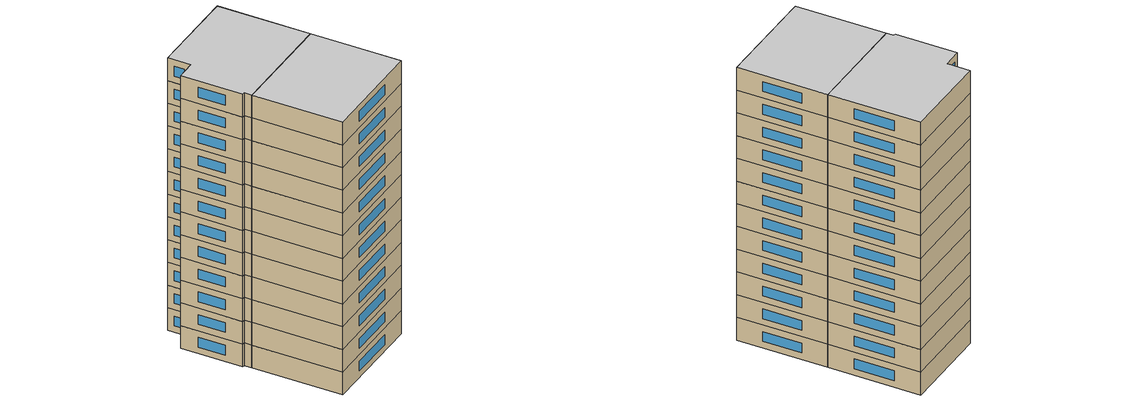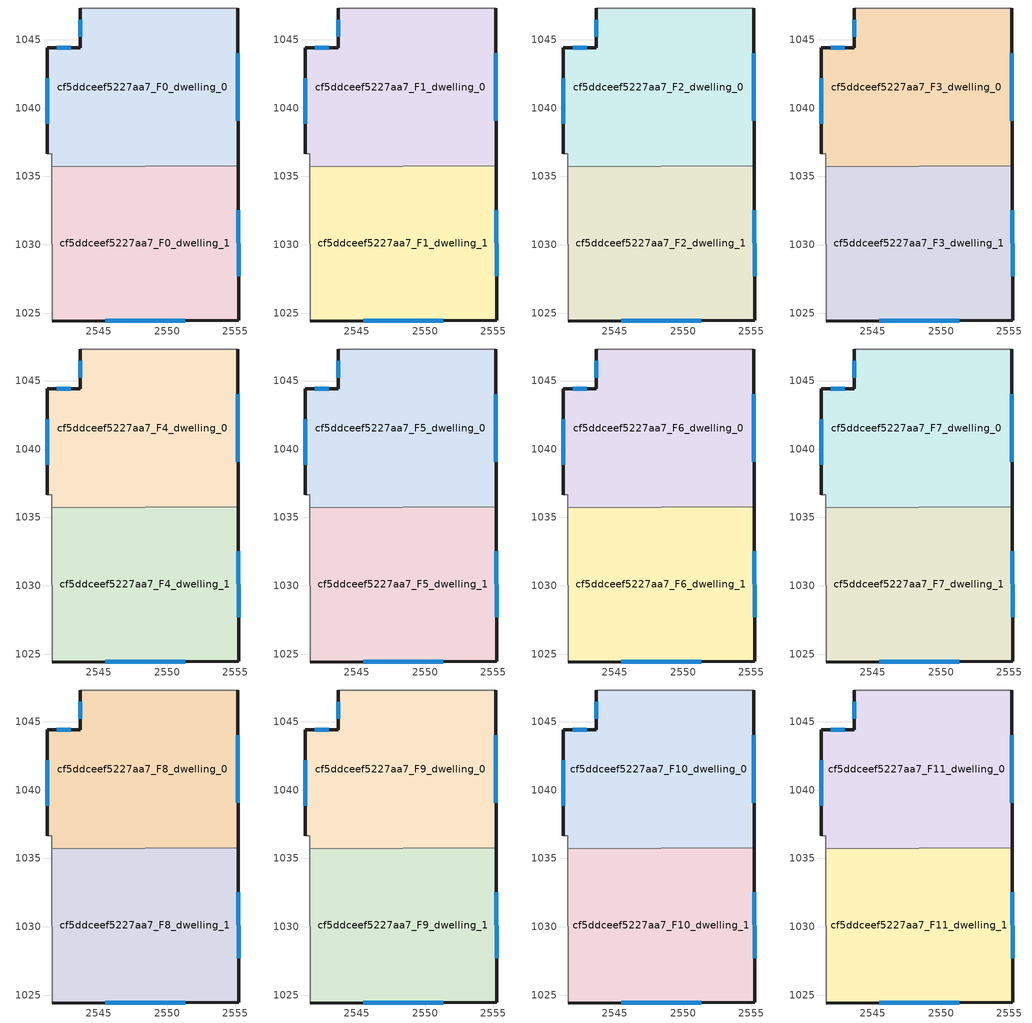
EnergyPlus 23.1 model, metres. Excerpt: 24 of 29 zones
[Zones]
cf5ddceef5227aa7_F0_dwelling_0
 floor ground (EU_floor_Construction): 2555.16,1047.33 2555.21,1035.77 2541.57,1035.72 2541.57,1036.64 2541.25,1036.64 2541.24,1044.4 2543.64,1044.41 2543.64,1047.31 z0
 wall outside (EU_wall_Construction): 2543.64,1047.31 2543.64,1044.41 2541.24,1044.4 2541.25,1036.64 / 2555.21,1035.77 2555.16,1047.33 z0:3
 wall adiabatic (EU_wall_Construction): 2555.16,1047.33 2543.64,1047.31 / 2541.25,1036.64 2541.57,1036.64 2541.57,1035.72 z0:3
 wall to cf5ddceef5227aa7_F0_dwelling_1 (EU_wall_Construction): 2541.57,1035.72 2555.2,1035.77 z0:3
 window (EU_Window_Construction): 2541.24,1042.19 2541.25,1038.86 / 2542.96,1044.41 2541.92,1044.41 / 2543.64,1046.48 2543.64,1045.24 / 2555.19,1039.07 2555.18,1044.02 z0.86:2.14
cf5ddceef5227aa7_F0_dwelling_1
 floor ground (EU_floor_Construction): 2555.21,1035.77 2555.24,1024.47 2541.6,1024.42 2541.57,1035.72 z0
 wall outside (EU_wall_Construction): 2541.6,1024.42 2555.24,1024.47 2555.21,1035.77 z0:3
 wall adiabatic (EU_wall_Construction): 2541.57,1035.72 2541.6,1024.42 z0:3
 window (EU_Window_Construction): 2555.23,1027.7 2555.22,1032.54 / 2545.5,1024.44 2551.35,1024.46 z0.86:2.14
cf5ddceef5227aa7_F1_dwelling_0
 floor to cf5ddceef5227aa7_F0_dwelling_0 (EU_floor_Construction): 2555.16,1047.33 2555.2,1035.77 2541.57,1035.72 2541.56,1036.64 2541.25,1036.64 2541.24,1044.4 2543.64,1044.41 2543.64,1047.31 z3
 wall outside (EU_wall_Construction): 2543.64,1047.31 2543.64,1044.41 2541.24,1044.4 2541.25,1036.64 / 2555.21,1035.77 2555.16,1047.33 z3:6
 wall adiabatic (EU_wall_Construction): 2555.16,1047.33 2543.64,1047.31 / 2541.25,1036.64 2541.57,1036.64 2541.57,1035.72 z3:6
 wall to cf5ddceef5227aa7_F1_dwelling_1 (EU_wall_Construction): 2541.57,1035.72 2555.2,1035.77 z3:6
 window (EU_Window_Construction): 2541.24,1042.19 2541.25,1038.86 / 2542.96,1044.41 2541.92,1044.41 / 2543.64,1046.48 2543.64,1045.24 / 2555.19,1039.07 2555.18,1044.02 z3.86:5.14
cf5ddceef5227aa7_F1_dwelling_1
 floor to cf5ddceef5227aa7_F0_dwelling_1 (EU_floor_Construction): 2555.2,1035.77 2555.24,1024.47 2541.6,1024.42 2541.57,1035.72 z3
 wall outside (EU_wall_Construction): 2541.6,1024.42 2555.24,1024.47 2555.21,1035.77 z3:6
 wall adiabatic (EU_wall_Construction): 2541.57,1035.72 2541.6,1024.42 z3:6
 window (EU_Window_Construction): 2555.23,1027.7 2555.22,1032.54 / 2545.5,1024.44 2551.35,1024.46 z3.86:5.14
cf5ddceef5227aa7_F2_dwelling_0
 floor to cf5ddceef5227aa7_F1_dwelling_0 (EU_floor_Construction): 2555.16,1047.33 2555.2,1035.77 2541.57,1035.72 2541.56,1036.64 2541.25,1036.64 2541.24,1044.4 2543.64,1044.41 2543.64,1047.31 z6
 wall outside (EU_wall_Construction): 2543.64,1047.31 2543.64,1044.41 2541.24,1044.4 2541.25,1036.64 / 2555.21,1035.77 2555.16,1047.33 z6:9
 wall adiabatic (EU_wall_Construction): 2555.16,1047.33 2543.64,1047.31 / 2541.25,1036.64 2541.57,1036.64 2541.57,1035.72 z6:9
 wall to cf5ddceef5227aa7_F2_dwelling_1 (EU_wall_Construction): 2541.57,1035.72 2555.2,1035.77 z6:9
 window (EU_Window_Construction): 2541.24,1042.19 2541.25,1038.86 / 2542.96,1044.41 2541.92,1044.41 / 2543.64,1046.48 2543.64,1045.24 / 2555.19,1039.07 2555.18,1044.02 z6.86:8.14
cf5ddceef5227aa7_F2_dwelling_1
 floor to cf5ddceef5227aa7_F1_dwelling_1 (EU_floor_Construction): 2555.2,1035.77 2555.24,1024.47 2541.6,1024.42 2541.57,1035.72 z6
 wall outside (EU_wall_Construction): 2541.6,1024.42 2555.24,1024.47 2555.21,1035.77 z6:9
 wall adiabatic (EU_wall_Construction): 2541.57,1035.72 2541.6,1024.42 z6:9
 window (EU_Window_Construction): 2555.23,1027.7 2555.22,1032.54 / 2545.5,1024.44 2551.35,1024.46 z6.86:8.14
cf5ddceef5227aa7_F3_dwelling_0
 floor to cf5ddceef5227aa7_F2_dwelling_0 (EU_floor_Construction): 2555.16,1047.33 2555.2,1035.77 2541.57,1035.72 2541.56,1036.64 2541.25,1036.64 2541.24,1044.4 2543.64,1044.41 2543.64,1047.31 z9
 wall outside (EU_wall_Construction): 2543.64,1047.31 2543.64,1044.41 2541.24,1044.4 2541.25,1036.64 / 2555.21,1035.77 2555.16,1047.33 z9:12
 wall adiabatic (EU_wall_Construction): 2555.16,1047.33 2543.64,1047.31 / 2541.25,1036.64 2541.57,1036.64 2541.57,1035.72 z9:12
 wall to cf5ddceef5227aa7_F3_dwelling_1 (EU_wall_Construction): 2541.57,1035.72 2555.2,1035.77 z9:12
 window (EU_Window_Construction): 2541.24,1042.19 2541.25,1038.86 / 2542.96,1044.41 2541.92,1044.41 / 2543.64,1046.48 2543.64,1045.24 / 2555.19,1039.07 2555.18,1044.02 z9.86:11.14
cf5ddceef5227aa7_F3_dwelling_1
 floor to cf5ddceef5227aa7_F2_dwelling_1 (EU_floor_Construction): 2555.2,1035.77 2555.24,1024.47 2541.6,1024.42 2541.57,1035.72 z9
 wall outside (EU_wall_Construction): 2541.6,1024.42 2555.24,1024.47 2555.21,1035.77 z9:12
 wall adiabatic (EU_wall_Construction): 2541.57,1035.72 2541.6,1024.42 z9:12
 window (EU_Window_Construction): 2555.23,1027.7 2555.22,1032.54 / 2545.5,1024.44 2551.35,1024.46 z9.86:11.14
cf5ddceef5227aa7_F4_dwelling_0
 floor to cf5ddceef5227aa7_F3_dwelling_0 (EU_floor_Construction): 2555.16,1047.33 2555.2,1035.77 2541.57,1035.72 2541.56,1036.64 2541.25,1036.64 2541.24,1044.4 2543.64,1044.41 2543.64,1047.31 z12
 wall outside (EU_wall_Construction): 2543.64,1047.31 2543.64,1044.41 2541.24,1044.4 2541.25,1036.64 / 2555.21,1035.77 2555.16,1047.33 z12:15
 wall adiabatic (EU_wall_Construction): 2555.16,1047.33 2543.64,1047.31 / 2541.25,1036.64 2541.57,1036.64 2541.57,1035.72 z12:15
 wall to cf5ddceef5227aa7_F4_dwelling_1 (EU_wall_Construction): 2541.57,1035.72 2555.2,1035.77 z12:15
 window (EU_Window_Construction): 2541.24,1042.19 2541.25,1038.86 / 2542.96,1044.41 2541.92,1044.41 / 2543.64,1046.48 2543.64,1045.24 / 2555.19,1039.07 2555.18,1044.02 z12.86:14.14
cf5ddceef5227aa7_F4_dwelling_1
 floor to cf5ddceef5227aa7_F3_dwelling_1 (EU_floor_Construction): 2555.2,1035.77 2555.24,1024.47 2541.6,1024.42 2541.57,1035.72 z12
 wall outside (EU_wall_Construction): 2541.6,1024.42 2555.24,1024.47 2555.21,1035.77 z12:15
 wall adiabatic (EU_wall_Construction): 2541.57,1035.72 2541.6,1024.42 z12:15
 window (EU_Window_Construction): 2555.23,1027.7 2555.22,1032.54 / 2545.5,1024.44 2551.35,1024.46 z12.86:14.14
cf5ddceef5227aa7_F5_dwelling_0
 floor to cf5ddceef5227aa7_F4_dwelling_0 (EU_floor_Construction): 2555.16,1047.33 2555.2,1035.77 2541.57,1035.72 2541.56,1036.64 2541.25,1036.64 2541.24,1044.4 2543.64,1044.41 2543.64,1047.31 z15
 wall outside (EU_wall_Construction): 2543.64,1047.31 2543.64,1044.41 2541.24,1044.4 2541.25,1036.64 / 2555.21,1035.77 2555.16,1047.33 z15:18
 wall adiabatic (EU_wall_Construction): 2555.16,1047.33 2543.64,1047.31 / 2541.25,1036.64 2541.57,1036.64 2541.57,1035.72 z15:18
 wall to cf5ddceef5227aa7_F5_dwelling_1 (EU_wall_Construction): 2541.57,1035.72 2555.2,1035.77 z15:18
 window (EU_Window_Construction): 2541.24,1042.19 2541.25,1038.86 / 2542.96,1044.41 2541.92,1044.41 / 2543.64,1046.48 2543.64,1045.24 / 2555.19,1039.07 2555.18,1044.02 z15.86:17.14
cf5ddceef5227aa7_F5_dwelling_1
 floor to cf5ddceef5227aa7_F4_dwelling_1 (EU_floor_Construction): 2555.2,1035.77 2555.24,1024.47 2541.6,1024.42 2541.57,1035.72 z15
 wall outside (EU_wall_Construction): 2541.6,1024.42 2555.24,1024.47 2555.21,1035.77 z15:18
 wall adiabatic (EU_wall_Construction): 2541.57,1035.72 2541.6,1024.42 z15:18
 window (EU_Window_Construction): 2555.23,1027.7 2555.22,1032.54 / 2545.5,1024.44 2551.35,1024.46 z15.86:17.14
cf5ddceef5227aa7_F6_dwelling_0
 floor to cf5ddceef5227aa7_F5_dwelling_0 (EU_floor_Construction): 2555.16,1047.33 2555.2,1035.77 2541.57,1035.72 2541.56,1036.64 2541.25,1036.64 2541.24,1044.4 2543.64,1044.41 2543.64,1047.31 z18
 wall outside (EU_wall_Construction): 2543.64,1047.31 2543.64,1044.41 2541.24,1044.4 2541.25,1036.64 / 2555.21,1035.77 2555.16,1047.33 z18:21
 wall adiabatic (EU_wall_Construction): 2555.16,1047.33 2543.64,1047.31 / 2541.25,1036.64 2541.57,1036.64 2541.57,1035.72 z18:21
 wall to cf5ddceef5227aa7_F6_dwelling_1 (EU_wall_Construction): 2541.57,1035.72 2555.2,1035.77 z18:21
 window (EU_Window_Construction): 2541.24,1042.19 2541.25,1038.86 / 2542.96,1044.41 2541.92,1044.41 / 2543.64,1046.48 2543.64,1045.24 / 2555.19,1039.07 2555.18,1044.02 z18.86:20.14
cf5ddceef5227aa7_F6_dwelling_1
 floor to cf5ddceef5227aa7_F5_dwelling_1 (EU_floor_Construction): 2555.2,1035.77 2555.24,1024.47 2541.6,1024.42 2541.57,1035.72 z18
 wall outside (EU_wall_Construction): 2541.6,1024.42 2555.24,1024.47 2555.21,1035.77 z18:21
 wall adiabatic (EU_wall_Construction): 2541.57,1035.72 2541.6,1024.42 z18:21
 window (EU_Window_Construction): 2555.23,1027.7 2555.22,1032.54 / 2545.5,1024.44 2551.35,1024.46 z18.86:20.14
cf5ddceef5227aa7_F7_dwelling_0
 floor to cf5ddceef5227aa7_F6_dwelling_0 (EU_floor_Construction): 2555.16,1047.33 2555.2,1035.77 2541.57,1035.72 2541.56,1036.64 2541.25,1036.64 2541.24,1044.4 2543.64,1044.41 2543.64,1047.31 z21
 wall outside (EU_wall_Construction): 2543.64,1047.31 2543.64,1044.41 2541.24,1044.4 2541.25,1036.64 / 2555.21,1035.77 2555.16,1047.33 z21:24
 wall adiabatic (EU_wall_Construction): 2555.16,1047.33 2543.64,1047.31 / 2541.25,1036.64 2541.57,1036.64 2541.57,1035.72 z21:24
 wall to cf5ddceef5227aa7_F7_dwelling_1 (EU_wall_Construction): 2541.57,1035.72 2555.2,1035.77 z21:24
 window (EU_Window_Construction): 2541.24,1042.19 2541.25,1038.86 / 2542.96,1044.41 2541.92,1044.41 / 2543.64,1046.48 2543.64,1045.24 / 2555.19,1039.07 2555.18,1044.02 z21.86:23.14
cf5ddceef5227aa7_F7_dwelling_1
 floor to cf5ddceef5227aa7_F6_dwelling_1 (EU_floor_Construction): 2555.2,1035.77 2555.24,1024.47 2541.6,1024.42 2541.57,1035.72 z21
 wall outside (EU_wall_Construction): 2541.6,1024.42 2555.24,1024.47 2555.21,1035.77 z21:24
 wall adiabatic (EU_wall_Construction): 2541.57,1035.72 2541.6,1024.42 z21:24
 window (EU_Window_Construction): 2555.23,1027.7 2555.22,1032.54 / 2545.5,1024.44 2551.35,1024.46 z21.86:23.14
cf5ddceef5227aa7_F8_dwelling_0
 floor to cf5ddceef5227aa7_F7_dwelling_0 (EU_floor_Construction): 2555.16,1047.33 2555.2,1035.77 2541.57,1035.72 2541.56,1036.64 2541.25,1036.64 2541.24,1044.4 2543.64,1044.41 2543.64,1047.31 z24
 wall outside (EU_wall_Construction): 2543.64,1047.31 2543.64,1044.41 2541.24,1044.4 2541.25,1036.64 / 2555.21,1035.77 2555.16,1047.33 z24:27
 wall adiabatic (EU_wall_Construction): 2555.16,1047.33 2543.64,1047.31 / 2541.25,1036.64 2541.57,1036.64 2541.57,1035.72 z24:27
 wall to cf5ddceef5227aa7_F8_dwelling_1 (EU_wall_Construction): 2541.57,1035.72 2555.2,1035.77 z24:27
 window (EU_Window_Construction): 2541.24,1042.19 2541.25,1038.86 / 2542.96,1044.41 2541.92,1044.41 / 2543.64,1046.48 2543.64,1045.24 / 2555.19,1039.07 2555.18,1044.02 z24.86:26.14
cf5ddceef5227aa7_F8_dwelling_1
 floor to cf5ddceef5227aa7_F7_dwelling_1 (EU_floor_Construction): 2555.2,1035.77 2555.24,1024.47 2541.6,1024.42 2541.57,1035.72 z24
 wall outside (EU_wall_Construction): 2541.6,1024.42 2555.24,1024.47 2555.21,1035.77 z24:27
 wall adiabatic (EU_wall_Construction): 2541.57,1035.72 2541.6,1024.42 z24:27
 window (EU_Window_Construction): 2555.23,1027.7 2555.22,1032.54 / 2545.5,1024.44 2551.35,1024.46 z24.86:26.14
cf5ddceef5227aa7_F9_dwelling_0
 floor to cf5ddceef5227aa7_F8_dwelling_0 (EU_floor_Construction): 2555.16,1047.33 2555.2,1035.77 2541.57,1035.72 2541.56,1036.64 2541.25,1036.64 2541.24,1044.4 2543.64,1044.41 2543.64,1047.31 z27
 wall outside (EU_wall_Construction): 2543.64,1047.31 2543.64,1044.41 2541.24,1044.4 2541.25,1036.64 / 2555.21,1035.77 2555.16,1047.33 z27:30
 wall adiabatic (EU_wall_Construction): 2555.16,1047.33 2543.64,1047.31 / 2541.25,1036.64 2541.57,1036.64 2541.57,1035.72 z27:30
 wall to cf5ddceef5227aa7_F9_dwelling_1 (EU_wall_Construction): 2541.57,1035.72 2555.2,1035.77 z27:30
 window (EU_Window_Construction): 2541.24,1042.19 2541.25,1038.86 / 2542.96,1044.41 2541.92,1044.41 / 2543.64,1046.48 2543.64,1045.24 / 2555.19,1039.07 2555.18,1044.02 z27.86:29.14
cf5ddceef5227aa7_F9_dwelling_1
 floor to cf5ddceef5227aa7_F8_dwelling_1 (EU_floor_Construction): 2555.2,1035.77 2555.24,1024.47 2541.6,1024.42 2541.57,1035.72 z27
 wall outside (EU_wall_Construction): 2541.6,1024.42 2555.24,1024.47 2555.21,1035.77 z27:30
 wall adiabatic (EU_wall_Construction): 2541.57,1035.72 2541.6,1024.42 z27:30
 window (EU_Window_Construction): 2555.23,1027.7 2555.22,1032.54 / 2545.5,1024.44 2551.35,1024.46 z27.86:29.14
cf5ddceef5227aa7_F10_dwelling_0
 floor to cf5ddceef5227aa7_F9_dwelling_0 (EU_floor_Construction): 2555.16,1047.33 2555.2,1035.77 2541.57,1035.72 2541.56,1036.64 2541.25,1036.64 2541.24,1044.4 2543.64,1044.41 2543.64,1047.31 z30
 wall outside (EU_wall_Construction): 2543.64,1047.31 2543.64,1044.41 2541.24,1044.4 2541.25,1036.64 / 2555.21,1035.77 2555.16,1047.33 z30:33
 wall adiabatic (EU_wall_Construction): 2555.16,1047.33 2543.64,1047.31 / 2541.25,1036.64 2541.57,1036.64 2541.57,1035.72 z30:33
 wall to cf5ddceef5227aa7_F10_dwelling_1 (EU_wall_Construction): 2541.57,1035.72 2555.2,1035.77 z30:33
 window (EU_Window_Construction): 2541.24,1042.19 2541.25,1038.86 / 2542.96,1044.41 2541.92,1044.41 / 2543.64,1046.48 2543.64,1045.24 / 2555.19,1039.07 2555.18,1044.02 z30.86:32.14
cf5ddceef5227aa7_F10_dwelling_1
 floor to cf5ddceef5227aa7_F9_dwelling_1 (EU_floor_Construction): 2555.2,1035.77 2555.24,1024.47 2541.6,1024.42 2541.57,1035.72 z30
 wall outside (EU_wall_Construction): 2541.6,1024.42 2555.24,1024.47 2555.21,1035.77 z30:33
 wall adiabatic (EU_wall_Construction): 2541.57,1035.72 2541.6,1024.42 z30:33
 window (EU_Window_Construction): 2555.23,1027.7 2555.22,1032.54 / 2545.5,1024.44 2551.35,1024.46 z30.86:32.14
cf5ddceef5227aa7_F11_dwelling_0
 floor to cf5ddceef5227aa7_F10_dwelling_0 (EU_floor_Construction): 2555.16,1047.33 2555.2,1035.77 2541.57,1035.72 2541.56,1036.64 2541.25,1036.64 2541.24,1044.4 2543.64,1044.41 2543.64,1047.31 z33
 wall outside (EU_wall_Construction): 2543.64,1047.31 2543.64,1044.41 2541.24,1044.4 2541.25,1036.64 / 2555.21,1035.77 2555.16,1047.33 z33:36
 wall adiabatic (EU_wall_Construction): 2555.16,1047.33 2543.64,1047.31 / 2541.25,1036.64 2541.57,1036.64 2541.57,1035.72 z33:36
 wall to cf5ddceef5227aa7_F11_dwelling_1 (EU_wall_Construction): 2541.57,1035.72 2555.2,1035.77 z33:36
 window (EU_Window_Construction): 2541.24,1042.19 2541.25,1038.86 / 2542.96,1044.41 2541.92,1044.41 / 2543.64,1046.48 2543.64,1045.24 / 2555.19,1039.07 2555.18,1044.02 z33.86:35.14
 ceiling to cf5ddceef5227aa7_F12_dwelling_0 (EU_floor_Construction): 2555.2,1035.77 2555.16,1047.33 2543.64,1047.31 2543.64,1044.41 2541.24,1044.4 2541.25,1036.64 2541.56,1036.64 2541.57,1035.72 z36
cf5ddceef5227aa7_F11_dwelling_1
 floor to cf5ddceef5227aa7_F10_dwelling_1 (EU_floor_Construction): 2555.2,1035.77 2555.24,1024.47 2541.6,1024.42 2541.57,1035.72 z33
 wall outside (EU_wall_Construction): 2541.6,1024.42 2555.24,1024.47 2555.21,1035.77 z33:36
 wall adiabatic (EU_wall_Construction): 2541.57,1035.72 2541.6,1024.42 z33:36
 window (EU_Window_Construction): 2555.23,1027.7 2555.22,1032.54 / 2545.5,1024.44 2551.35,1024.46 z33.86:35.14
 ceiling to cf5ddceef5227aa7_F12_dwelling_1 (EU_floor_Construction): 2555.24,1024.47 2555.2,1035.77 2541.57,1035.72 2541.6,1024.42 z36
[Building]
EU S2 Campaign: North Axis=0; Terrain=City; Solar Distribution=FullExterior
[Site:Location]
Helsinki-Vantaa.AP: Latitude=60.317; Longitude=24.963; Time Zone=2; Elevation=54.6
[SizingPeriod:WeatherFileDays]
AnnualSizingPeriod: Begin Month=1; Begin Day of Month=1; End Month=12; End Day of Month=31; Day of Week for Start Day=Monday; Use Weather File Daylight Saving Period=No; Use Weather File Rain and Snow Indicators=No
[MATERIAL]
EU_InternalMass_Material: Roughness=MediumRough; Thickness=0.1; Conductivity=1; Density=1800; Specific Heat=900; Thermal Absorptance=0.9; Solar Absorptance=0.7; Visible Absorptance=0.7
[MATERIAL:NOMASS] Roughness=MediumRough; Thermal Absorptance=0.9; Solar Absorptance=0.7; Visible Absorptance=0.7
Name | Thermal Resistance
EU_wall_NoMass | 5.91765
EU_floor_NoMass | 6.2875
[WINDOWMATERIAL:SIMPLEGLAZINGSYSTEM]
EU_Window_SimpleGlazing: UFactor=0.994035; Solar Heat Gain Coefficient=0.7; Visible Transmittance=0.7
[CONSTRUCTION]
EU_wall_Construction: EU_wall_NoMass
EU_floor_Construction: EU_floor_NoMass
EU_Window_Construction: EU_Window_SimpleGlazing
EU_InternalMass_Construction: EU_InternalMass_Material
[ZONE] Type=1; Multiplier=1; Ceiling Height=autocalculate; Floor Area=autocalculate; Part of Total Floor Area=Yes
Name | Volume
cf5ddceef5227aa7_F0_dwelling_0 | 462.34
cf5ddceef5227aa7_F1_dwelling_0; cf5ddceef5227aa7_F2_dwelling_0; cf5ddceef5227aa7_F3_dwelling_0; cf5ddceef5227aa7_F4_dwelling_0; cf5ddceef5227aa7_F5_dwelling_0; cf5ddceef5227aa7_F6_dwelling_0; cf5ddceef5227aa7_F7_dwelling_0; cf5ddceef5227aa7_F8_dwelling_0; cf5ddceef5227aa7_F9_dwelling_0; cf5ddceef5227aa7_F10_dwelling_0; cf5ddceef5227aa7_F11_dwelling_0 | 462.341
cf5ddceef5227aa7_F0_dwelling_1; cf5ddceef5227aa7_F1_dwelling_1; cf5ddceef5227aa7_F2_dwelling_1; cf5ddceef5227aa7_F3_dwelling_1; cf5ddceef5227aa7_F4_dwelling_1; cf5ddceef5227aa7_F5_dwelling_1; cf5ddceef5227aa7_F6_dwelling_1; cf5ddceef5227aa7_F7_dwelling_1; cf5ddceef5227aa7_F8_dwelling_1; cf5ddceef5227aa7_F9_dwelling_1; cf5ddceef5227aa7_F10_dwelling_1; cf5ddceef5227aa7_F11_dwelling_1 | 462.36
[INTERNALMASS] Construction=EU_InternalMass_Construction
Name | Zone or ZoneList | Surface Area
cf5ddceef5227aa7_F0_dwelling_0_EU_InternalMass | cf5ddceef5227aa7_F0_dwelling_0 | 154.114
cf5ddceef5227aa7_F0_dwelling_1_EU_InternalMass | cf5ddceef5227aa7_F0_dwelling_1 | 154.118
cf5ddceef5227aa7_F1_dwelling_0_EU_InternalMass | cf5ddceef5227aa7_F1_dwelling_0 | 154.114
cf5ddceef5227aa7_F1_dwelling_1_EU_InternalMass | cf5ddceef5227aa7_F1_dwelling_1 | 154.118
cf5ddceef5227aa7_F2_dwelling_0_EU_InternalMass | cf5ddceef5227aa7_F2_dwelling_0 | 154.114
cf5ddceef5227aa7_F2_dwelling_1_EU_InternalMass | cf5ddceef5227aa7_F2_dwelling_1 | 154.118
cf5ddceef5227aa7_F3_dwelling_0_EU_InternalMass | cf5ddceef5227aa7_F3_dwelling_0 | 154.114
cf5ddceef5227aa7_F3_dwelling_1_EU_InternalMass | cf5ddceef5227aa7_F3_dwelling_1 | 154.118
cf5ddceef5227aa7_F4_dwelling_0_EU_InternalMass | cf5ddceef5227aa7_F4_dwelling_0 | 154.114
cf5ddceef5227aa7_F4_dwelling_1_EU_InternalMass | cf5ddceef5227aa7_F4_dwelling_1 | 154.118
cf5ddceef5227aa7_F5_dwelling_0_EU_InternalMass | cf5ddceef5227aa7_F5_dwelling_0 | 154.114
cf5ddceef5227aa7_F5_dwelling_1_EU_InternalMass | cf5ddceef5227aa7_F5_dwelling_1 | 154.118
cf5ddceef5227aa7_F6_dwelling_0_EU_InternalMass | cf5ddceef5227aa7_F6_dwelling_0 | 154.114
cf5ddceef5227aa7_F6_dwelling_1_EU_InternalMass | cf5ddceef5227aa7_F6_dwelling_1 | 154.118
cf5ddceef5227aa7_F7_dwelling_0_EU_InternalMass | cf5ddceef5227aa7_F7_dwelling_0 | 154.114
cf5ddceef5227aa7_F7_dwelling_1_EU_InternalMass | cf5ddceef5227aa7_F7_dwelling_1 | 154.118
cf5ddceef5227aa7_F8_dwelling_0_EU_InternalMass | cf5ddceef5227aa7_F8_dwelling_0 | 154.114
cf5ddceef5227aa7_F8_dwelling_1_EU_InternalMass | cf5ddceef5227aa7_F8_dwelling_1 | 154.118
cf5ddceef5227aa7_F9_dwelling_0_EU_InternalMass | cf5ddceef5227aa7_F9_dwelling_0 | 154.114
cf5ddceef5227aa7_F9_dwelling_1_EU_InternalMass | cf5ddceef5227aa7_F9_dwelling_1 | 154.118
cf5ddceef5227aa7_F10_dwelling_0_EU_InternalMass | cf5ddceef5227aa7_F10_dwelling_0 | 154.114
cf5ddceef5227aa7_F10_dwelling_1_EU_InternalMass | cf5ddceef5227aa7_F10_dwelling_1 | 154.118
cf5ddceef5227aa7_F11_dwelling_0_EU_InternalMass | cf5ddceef5227aa7_F11_dwelling_0 | 154.114
cf5ddceef5227aa7_F11_dwelling_1_EU_InternalMass | cf5ddceef5227aa7_F11_dwelling_1 | 154.118
[OTHEREQUIPMENT] Fuel Type=Electricity; Design Level Calculation Method=Watts/Area; Power per Zone Floor Area=1; Fraction Latent=0; Fraction Radiant=0; Fraction Lost=0; Carbon Dioxide Generation Rate=0; EndUse Subcategory=EU_Step8_InternalGains
Name | Zone or ZoneList or Space or SpaceList | Schedule
EU_Step8_InternalGain_cf5ddceef5227aa7_F0_dwelling_0_f000 | cf5ddceef5227aa7_F0_dwelling_0 | EU_Step8_GainSchedule_cf5ddceef5227aa7_F0_dwelling_0_f000
EU_Step8_InternalGain_cf5ddceef5227aa7_F0_dwelling_1_f000 | cf5ddceef5227aa7_F0_dwelling_1 | EU_Step8_GainSchedule_cf5ddceef5227aa7_F0_dwelling_1_f000
EU_Step8_InternalGain_cf5ddceef5227aa7_F1_dwelling_0_f000 | cf5ddceef5227aa7_F1_dwelling_0 | EU_Step8_GainSchedule_cf5ddceef5227aa7_F1_dwelling_0_f000
EU_Step8_InternalGain_cf5ddceef5227aa7_F1_dwelling_1_f000 | cf5ddceef5227aa7_F1_dwelling_1 | EU_Step8_GainSchedule_cf5ddceef5227aa7_F1_dwelling_1_f000
EU_Step8_InternalGain_cf5ddceef5227aa7_F2_dwelling_0_f000 | cf5ddceef5227aa7_F2_dwelling_0 | EU_Step8_GainSchedule_cf5ddceef5227aa7_F2_dwelling_0_f000
EU_Step8_InternalGain_cf5ddceef5227aa7_F2_dwelling_1_f000 | cf5ddceef5227aa7_F2_dwelling_1 | EU_Step8_GainSchedule_cf5ddceef5227aa7_F2_dwelling_1_f000
EU_Step8_InternalGain_cf5ddceef5227aa7_F3_dwelling_0_f000 | cf5ddceef5227aa7_F3_dwelling_0 | EU_Step8_GainSchedule_cf5ddceef5227aa7_F3_dwelling_0_f000
EU_Step8_InternalGain_cf5ddceef5227aa7_F3_dwelling_1_f000 | cf5ddceef5227aa7_F3_dwelling_1 | EU_Step8_GainSchedule_cf5ddceef5227aa7_F3_dwelling_1_f000
EU_Step8_InternalGain_cf5ddceef5227aa7_F4_dwelling_0_f000 | cf5ddceef5227aa7_F4_dwelling_0 | EU_Step8_GainSchedule_cf5ddceef5227aa7_F4_dwelling_0_f000
EU_Step8_InternalGain_cf5ddceef5227aa7_F4_dwelling_1_f000 | cf5ddceef5227aa7_F4_dwelling_1 | EU_Step8_GainSchedule_cf5ddceef5227aa7_F4_dwelling_1_f000
EU_Step8_InternalGain_cf5ddceef5227aa7_F5_dwelling_0_f000 | cf5ddceef5227aa7_F5_dwelling_0 | EU_Step8_GainSchedule_cf5ddceef5227aa7_F5_dwelling_0_f000
EU_Step8_InternalGain_cf5ddceef5227aa7_F5_dwelling_1_f000 | cf5ddceef5227aa7_F5_dwelling_1 | EU_Step8_GainSchedule_cf5ddceef5227aa7_F5_dwelling_1_f000
EU_Step8_InternalGain_cf5ddceef5227aa7_F6_dwelling_0_f000 | cf5ddceef5227aa7_F6_dwelling_0 | EU_Step8_GainSchedule_cf5ddceef5227aa7_F6_dwelling_0_f000
EU_Step8_InternalGain_cf5ddceef5227aa7_F6_dwelling_1_f000 | cf5ddceef5227aa7_F6_dwelling_1 | EU_Step8_GainSchedule_cf5ddceef5227aa7_F6_dwelling_1_f000
EU_Step8_InternalGain_cf5ddceef5227aa7_F7_dwelling_0_f000 | cf5ddceef5227aa7_F7_dwelling_0 | EU_Step8_GainSchedule_cf5ddceef5227aa7_F7_dwelling_0_f000
EU_Step8_InternalGain_cf5ddceef5227aa7_F7_dwelling_1_f000 | cf5ddceef5227aa7_F7_dwelling_1 | EU_Step8_GainSchedule_cf5ddceef5227aa7_F7_dwelling_1_f000
EU_Step8_InternalGain_cf5ddceef5227aa7_F8_dwelling_0_f000 | cf5ddceef5227aa7_F8_dwelling_0 | EU_Step8_GainSchedule_cf5ddceef5227aa7_F8_dwelling_0_f000
EU_Step8_InternalGain_cf5ddceef5227aa7_F8_dwelling_1_f000 | cf5ddceef5227aa7_F8_dwelling_1 | EU_Step8_GainSchedule_cf5ddceef5227aa7_F8_dwelling_1_f000
EU_Step8_InternalGain_cf5ddceef5227aa7_F9_dwelling_0_f000 | cf5ddceef5227aa7_F9_dwelling_0 | EU_Step8_GainSchedule_cf5ddceef5227aa7_F9_dwelling_0_f000
EU_Step8_InternalGain_cf5ddceef5227aa7_F9_dwelling_1_f000 | cf5ddceef5227aa7_F9_dwelling_1 | EU_Step8_GainSchedule_cf5ddceef5227aa7_F9_dwelling_1_f000
EU_Step8_InternalGain_cf5ddceef5227aa7_F10_dwelling_0_f000 | cf5ddceef5227aa7_F10_dwelling_0 | EU_Step8_GainSchedule_cf5ddceef5227aa7_F10_dwelling_0_f000
EU_Step8_InternalGain_cf5ddceef5227aa7_F10_dwelling_1_f000 | cf5ddceef5227aa7_F10_dwelling_1 | EU_Step8_GainSchedule_cf5ddceef5227aa7_F10_dwelling_1_f000
EU_Step8_InternalGain_cf5ddceef5227aa7_F11_dwelling_0_f000 | cf5ddceef5227aa7_F11_dwelling_0 | EU_Step8_GainSchedule_cf5ddceef5227aa7_F11_dwelling_0_f000
EU_Step8_InternalGain_cf5ddceef5227aa7_F11_dwelling_1_f000 | cf5ddceef5227aa7_F11_dwelling_1 | EU_Step8_GainSchedule_cf5ddceef5227aa7_F11_dwelling_1_f000
[ZONEVENTILATION:DESIGNFLOWRATE] Schedule=EU_AlwaysOn; Design Flow Rate Calculation Method=AirChanges/Hour; Air Changes per Hour=0.596421; Ventilation Type=Natural; Fan Pressure Rise=0; Fan Total Efficiency=1; Constant Term Coefficient=1; Temperature Term Coefficient=0; Velocity Term Coefficient=0; Velocity Squared Term Coefficient=0; Minimum Indoor Temperature=-100; Maximum Indoor Temperature=100; Delta Temperature=-100; Minimum Outdoor Temperature=-100; Maximum Outdoor Temperature=100; Maximum Wind Speed=40
Name | Zone or ZoneList or Space or SpaceList
EU_ConstantAir_cf5ddceef5227aa7_F0_dwelling_0 | cf5ddceef5227aa7_F0_dwelling_0
EU_ConstantAir_cf5ddceef5227aa7_F0_dwelling_1 | cf5ddceef5227aa7_F0_dwelling_1
EU_ConstantAir_cf5ddceef5227aa7_F1_dwelling_0 | cf5ddceef5227aa7_F1_dwelling_0
EU_ConstantAir_cf5ddceef5227aa7_F1_dwelling_1 | cf5ddceef5227aa7_F1_dwelling_1
EU_ConstantAir_cf5ddceef5227aa7_F2_dwelling_0 | cf5ddceef5227aa7_F2_dwelling_0
EU_ConstantAir_cf5ddceef5227aa7_F2_dwelling_1 | cf5ddceef5227aa7_F2_dwelling_1
EU_ConstantAir_cf5ddceef5227aa7_F3_dwelling_0 | cf5ddceef5227aa7_F3_dwelling_0
EU_ConstantAir_cf5ddceef5227aa7_F3_dwelling_1 | cf5ddceef5227aa7_F3_dwelling_1
EU_ConstantAir_cf5ddceef5227aa7_F4_dwelling_0 | cf5ddceef5227aa7_F4_dwelling_0
EU_ConstantAir_cf5ddceef5227aa7_F4_dwelling_1 | cf5ddceef5227aa7_F4_dwelling_1
EU_ConstantAir_cf5ddceef5227aa7_F5_dwelling_0 | cf5ddceef5227aa7_F5_dwelling_0
EU_ConstantAir_cf5ddceef5227aa7_F5_dwelling_1 | cf5ddceef5227aa7_F5_dwelling_1
EU_ConstantAir_cf5ddceef5227aa7_F6_dwelling_0 | cf5ddceef5227aa7_F6_dwelling_0
EU_ConstantAir_cf5ddceef5227aa7_F6_dwelling_1 | cf5ddceef5227aa7_F6_dwelling_1
EU_ConstantAir_cf5ddceef5227aa7_F7_dwelling_0 | cf5ddceef5227aa7_F7_dwelling_0
EU_ConstantAir_cf5ddceef5227aa7_F7_dwelling_1 | cf5ddceef5227aa7_F7_dwelling_1
EU_ConstantAir_cf5ddceef5227aa7_F8_dwelling_0 | cf5ddceef5227aa7_F8_dwelling_0
EU_ConstantAir_cf5ddceef5227aa7_F8_dwelling_1 | cf5ddceef5227aa7_F8_dwelling_1
EU_ConstantAir_cf5ddceef5227aa7_F9_dwelling_0 | cf5ddceef5227aa7_F9_dwelling_0
EU_ConstantAir_cf5ddceef5227aa7_F9_dwelling_1 | cf5ddceef5227aa7_F9_dwelling_1
EU_ConstantAir_cf5ddceef5227aa7_F10_dwelling_0 | cf5ddceef5227aa7_F10_dwelling_0
EU_ConstantAir_cf5ddceef5227aa7_F10_dwelling_1 | cf5ddceef5227aa7_F10_dwelling_1
EU_ConstantAir_cf5ddceef5227aa7_F11_dwelling_0 | cf5ddceef5227aa7_F11_dwelling_0
EU_ConstantAir_cf5ddceef5227aa7_F11_dwelling_1 | cf5ddceef5227aa7_F11_dwelling_1
[HVACTEMPLATE:THERMOSTAT] Constant Heating Setpoint=20; Constant Cooling Setpoint=50
EU_HeatOnly_cf5ddceef5227aa7_F0_dwelling_0; EU_HeatOnly_cf5ddceef5227aa7_F0_dwelling_1; EU_HeatOnly_cf5ddceef5227aa7_F1_dwelling_0; EU_HeatOnly_cf5ddceef5227aa7_F1_dwelling_1; EU_HeatOnly_cf5ddceef5227aa7_F2_dwelling_0; EU_HeatOnly_cf5ddceef5227aa7_F2_dwelling_1; EU_HeatOnly_cf5ddceef5227aa7_F3_dwelling_0; EU_HeatOnly_cf5ddceef5227aa7_F3_dwelling_1; EU_HeatOnly_cf5ddceef5227aa7_F4_dwelling_0; EU_HeatOnly_cf5ddceef5227aa7_F4_dwelling_1; EU_HeatOnly_cf5ddceef5227aa7_F5_dwelling_0; EU_HeatOnly_cf5ddceef5227aa7_F5_dwelling_1; EU_HeatOnly_cf5ddceef5227aa7_F6_dwelling_0; EU_HeatOnly_cf5ddceef5227aa7_F6_dwelling_1; EU_HeatOnly_cf5ddceef5227aa7_F7_dwelling_0; EU_HeatOnly_cf5ddceef5227aa7_F7_dwelling_1; EU_HeatOnly_cf5ddceef5227aa7_F8_dwelling_0; EU_HeatOnly_cf5ddceef5227aa7_F8_dwelling_1; EU_HeatOnly_cf5ddceef5227aa7_F9_dwelling_0; EU_HeatOnly_cf5ddceef5227aa7_F9_dwelling_1; EU_HeatOnly_cf5ddceef5227aa7_F10_dwelling_0; EU_HeatOnly_cf5ddceef5227aa7_F10_dwelling_1; EU_HeatOnly_cf5ddceef5227aa7_F11_dwelling_0; EU_HeatOnly_cf5ddceef5227aa7_F11_dwelling_1; EU_HeatOnly_cf5ddceef5227aa7_F12_dwelling_0; EU_HeatOnly_cf5ddceef5227aa7_F12_dwelling_1; EU_HeatOnly_cf5ddceef5227aa7_F13_dwelling_0; EU_HeatOnly_cf5ddceef5227aa7_F14_dwelling_0; EU_HeatOnly_cf5ddceef5227aa7_F15_dwelling_0
[HVACTEMPLATE:ZONE:IDEALLOADSAIRSYSTEM] System Availability Schedule=EU_AlwaysOn; Maximum Heating Supply Air Temperature=50; Minimum Cooling Supply Air Temperature=13; Maximum Heating Supply Air Humidity Ratio=0.0156; Minimum Cooling Supply Air Humidity Ratio=0.0077; Heating Limit=NoLimit; Cooling Limit=NoLimit; Heating Availability Schedule=EU_AlwaysOn; Cooling Availability Schedule=EU_CoolingOff; Dehumidification Control Type=ConstantSensibleHeatRatio; Cooling Sensible Heat Ratio=0.7; Dehumidification Setpoint=60; Humidification Control Type=None; Humidification Setpoint=30; Outdoor Air Method=None; Outdoor Air Flow Rate per Person=0.00944; Outdoor Air Flow Rate per Zone Floor Area=0; Outdoor Air Flow Rate per Zone=0; Demand Controlled Ventilation Type=None; Outdoor Air Economizer Type=NoEconomizer; Heat Recovery Type=None; Sensible Heat Recovery Effectiveness=0.7; Latent Heat Recovery Effectiveness=0.65
Name | Template Thermostat
cf5ddceef5227aa7_F0_dwelling_0 | EU_HeatOnly_cf5ddceef5227aa7_F0_dwelling_0
cf5ddceef5227aa7_F0_dwelling_1 | EU_HeatOnly_cf5ddceef5227aa7_F0_dwelling_1
cf5ddceef5227aa7_F1_dwelling_0 | EU_HeatOnly_cf5ddceef5227aa7_F1_dwelling_0
cf5ddceef5227aa7_F1_dwelling_1 | EU_HeatOnly_cf5ddceef5227aa7_F1_dwelling_1
cf5ddceef5227aa7_F2_dwelling_0 | EU_HeatOnly_cf5ddceef5227aa7_F2_dwelling_0
cf5ddceef5227aa7_F2_dwelling_1 | EU_HeatOnly_cf5ddceef5227aa7_F2_dwelling_1
cf5ddceef5227aa7_F3_dwelling_0 | EU_HeatOnly_cf5ddceef5227aa7_F3_dwelling_0
cf5ddceef5227aa7_F3_dwelling_1 | EU_HeatOnly_cf5ddceef5227aa7_F3_dwelling_1
cf5ddceef5227aa7_F4_dwelling_0 | EU_HeatOnly_cf5ddceef5227aa7_F4_dwelling_0
cf5ddceef5227aa7_F4_dwelling_1 | EU_HeatOnly_cf5ddceef5227aa7_F4_dwelling_1
cf5ddceef5227aa7_F5_dwelling_0 | EU_HeatOnly_cf5ddceef5227aa7_F5_dwelling_0
cf5ddceef5227aa7_F5_dwelling_1 | EU_HeatOnly_cf5ddceef5227aa7_F5_dwelling_1
cf5ddceef5227aa7_F6_dwelling_0 | EU_HeatOnly_cf5ddceef5227aa7_F6_dwelling_0
cf5ddceef5227aa7_F6_dwelling_1 | EU_HeatOnly_cf5ddceef5227aa7_F6_dwelling_1
cf5ddceef5227aa7_F7_dwelling_0 | EU_HeatOnly_cf5ddceef5227aa7_F7_dwelling_0
cf5ddceef5227aa7_F7_dwelling_1 | EU_HeatOnly_cf5ddceef5227aa7_F7_dwelling_1
cf5ddceef5227aa7_F8_dwelling_0 | EU_HeatOnly_cf5ddceef5227aa7_F8_dwelling_0
cf5ddceef5227aa7_F8_dwelling_1 | EU_HeatOnly_cf5ddceef5227aa7_F8_dwelling_1
cf5ddceef5227aa7_F9_dwelling_0 | EU_HeatOnly_cf5ddceef5227aa7_F9_dwelling_0
cf5ddceef5227aa7_F9_dwelling_1 | EU_HeatOnly_cf5ddceef5227aa7_F9_dwelling_1
cf5ddceef5227aa7_F10_dwelling_0 | EU_HeatOnly_cf5ddceef5227aa7_F10_dwelling_0
cf5ddceef5227aa7_F10_dwelling_1 | EU_HeatOnly_cf5ddceef5227aa7_F10_dwelling_1
cf5ddceef5227aa7_F11_dwelling_0 | EU_HeatOnly_cf5ddceef5227aa7_F11_dwelling_0
cf5ddceef5227aa7_F11_dwelling_1 | EU_HeatOnly_cf5ddceef5227aa7_F11_dwelling_1
[SIZING:ZONE] Zone Cooling Design Supply Air Temperature Input Method=SupplyAirTemperature; Zone Cooling Design Supply Air Temperature=13; Zone Heating Design Supply Air Temperature Input Method=SupplyAirTemperature; Zone Heating Design Supply Air Temperature=50; Zone Cooling Design Supply Air Humidity Ratio=0.008; Zone Heating Design Supply Air Humidity Ratio=0.008; Cooling Design Air Flow Method=DesignDay; Cooling Design Air Flow Rate=0; Cooling Minimum Air Flow per Zone Floor Area=0.000762; Cooling Minimum Air Flow=0; Cooling Minimum Air Flow Fraction=0.2; Heating Design Air Flow Method=DesignDay; Heating Design Air Flow Rate=0; Heating Maximum Air Flow per Zone Floor Area=0.002032; Heating Maximum Air Flow=0.141576; Heating Maximum Air Flow Fraction=0.3; Account for Dedicated Outdoor Air System=No; Dedicated Outdoor Air System Control Strategy=NeutralSupplyAir; Dedicated Outdoor Air Low Setpoint Temperature for Design=autosize; Dedicated Outdoor Air High Setpoint Temperature for Design=autosize; Zone Load Sizing Method=Sensible Load Only No Latent Load; Zone Latent Cooling Design Supply Air Humidity Ratio Input Method=HumidityRatioDifference; Zone Cooling Design Supply Air Humidity Ratio Difference=0.005; Zone Latent Heating Design Supply Air Humidity Ratio Input Method=HumidityRatioDifference; Zone Humidification Design Supply Air Humidity Ratio Difference=0.005
cf5ddceef5227aa7_F0_dwelling_0; cf5ddceef5227aa7_F0_dwelling_1; cf5ddceef5227aa7_F1_dwelling_0; cf5ddceef5227aa7_F1_dwelling_1; cf5ddceef5227aa7_F2_dwelling_0; cf5ddceef5227aa7_F2_dwelling_1; cf5ddceef5227aa7_F3_dwelling_0; cf5ddceef5227aa7_F3_dwelling_1; cf5ddceef5227aa7_F4_dwelling_0; cf5ddceef5227aa7_F4_dwelling_1; cf5ddceef5227aa7_F5_dwelling_0; cf5ddceef5227aa7_F5_dwelling_1; cf5ddceef5227aa7_F6_dwelling_0; cf5ddceef5227aa7_F6_dwelling_1; cf5ddceef5227aa7_F7_dwelling_0; cf5ddceef5227aa7_F7_dwelling_1; cf5ddceef5227aa7_F8_dwelling_0; cf5ddceef5227aa7_F8_dwelling_1; cf5ddceef5227aa7_F9_dwelling_0; cf5ddceef5227aa7_F9_dwelling_1; cf5ddceef5227aa7_F10_dwelling_0; cf5ddceef5227aa7_F10_dwelling_1; cf5ddceef5227aa7_F11_dwelling_0; cf5ddceef5227aa7_F11_dwelling_1
[SCHEDULE:CONSTANT]
Name | Hourly Value
EU_AlwaysOn | 1
EU_CoolingOff | 0
[SCHEDULE:FILE] Column Number=1; Rows to Skip at Top=0; Number of Hours of Data=8760; Column Separator=Comma; Interpolate to Timestep=No; Minutes per Item=60; Adjust Schedule for Daylight Savings=Yes
Name | File
EU_Step8_GainSchedule_cf5ddceef5227aa7_F0_dwelling_0_f000 | ../../schedules/cf5ddceef5227aa7/cf5ddceef5227aa7_F0_dwelling_0_f000_gain.csv
EU_Step8_GainSchedule_cf5ddceef5227aa7_F0_dwelling_1_f000 | ../../schedules/cf5ddceef5227aa7/cf5ddceef5227aa7_F0_dwelling_1_f000_gain.csv
EU_Step8_GainSchedule_cf5ddceef5227aa7_F1_dwelling_0_f000 | ../../schedules/cf5ddceef5227aa7/cf5ddceef5227aa7_F1_dwelling_0_f000_gain.csv
EU_Step8_GainSchedule_cf5ddceef5227aa7_F1_dwelling_1_f000 | ../../schedules/cf5ddceef5227aa7/cf5ddceef5227aa7_F1_dwelling_1_f000_gain.csv
EU_Step8_GainSchedule_cf5ddceef5227aa7_F2_dwelling_0_f000 | ../../schedules/cf5ddceef5227aa7/cf5ddceef5227aa7_F2_dwelling_0_f000_gain.csv
EU_Step8_GainSchedule_cf5ddceef5227aa7_F2_dwelling_1_f000 | ../../schedules/cf5ddceef5227aa7/cf5ddceef5227aa7_F2_dwelling_1_f000_gain.csv
EU_Step8_GainSchedule_cf5ddceef5227aa7_F3_dwelling_0_f000 | ../../schedules/cf5ddceef5227aa7/cf5ddceef5227aa7_F3_dwelling_0_f000_gain.csv
EU_Step8_GainSchedule_cf5ddceef5227aa7_F3_dwelling_1_f000 | ../../schedules/cf5ddceef5227aa7/cf5ddceef5227aa7_F3_dwelling_1_f000_gain.csv
EU_Step8_GainSchedule_cf5ddceef5227aa7_F4_dwelling_0_f000 | ../../schedules/cf5ddceef5227aa7/cf5ddceef5227aa7_F4_dwelling_0_f000_gain.csv
EU_Step8_GainSchedule_cf5ddceef5227aa7_F4_dwelling_1_f000 | ../../schedules/cf5ddceef5227aa7/cf5ddceef5227aa7_F4_dwelling_1_f000_gain.csv
EU_Step8_GainSchedule_cf5ddceef5227aa7_F5_dwelling_0_f000 | ../../schedules/cf5ddceef5227aa7/cf5ddceef5227aa7_F5_dwelling_0_f000_gain.csv
EU_Step8_GainSchedule_cf5ddceef5227aa7_F5_dwelling_1_f000 | ../../schedules/cf5ddceef5227aa7/cf5ddceef5227aa7_F5_dwelling_1_f000_gain.csv
EU_Step8_GainSchedule_cf5ddceef5227aa7_F6_dwelling_0_f000 | ../../schedules/cf5ddceef5227aa7/cf5ddceef5227aa7_F6_dwelling_0_f000_gain.csv
EU_Step8_GainSchedule_cf5ddceef5227aa7_F6_dwelling_1_f000 | ../../schedules/cf5ddceef5227aa7/cf5ddceef5227aa7_F6_dwelling_1_f000_gain.csv
EU_Step8_GainSchedule_cf5ddceef5227aa7_F7_dwelling_0_f000 | ../../schedules/cf5ddceef5227aa7/cf5ddceef5227aa7_F7_dwelling_0_f000_gain.csv
EU_Step8_GainSchedule_cf5ddceef5227aa7_F7_dwelling_1_f000 | ../../schedules/cf5ddceef5227aa7/cf5ddceef5227aa7_F7_dwelling_1_f000_gain.csv
EU_Step8_GainSchedule_cf5ddceef5227aa7_F8_dwelling_0_f000 | ../../schedules/cf5ddceef5227aa7/cf5ddceef5227aa7_F8_dwelling_0_f000_gain.csv
EU_Step8_GainSchedule_cf5ddceef5227aa7_F8_dwelling_1_f000 | ../../schedules/cf5ddceef5227aa7/cf5ddceef5227aa7_F8_dwelling_1_f000_gain.csv
EU_Step8_GainSchedule_cf5ddceef5227aa7_F9_dwelling_0_f000 | ../../schedules/cf5ddceef5227aa7/cf5ddceef5227aa7_F9_dwelling_0_f000_gain.csv
EU_Step8_GainSchedule_cf5ddceef5227aa7_F9_dwelling_1_f000 | ../../schedules/cf5ddceef5227aa7/cf5ddceef5227aa7_F9_dwelling_1_f000_gain.csv
EU_Step8_GainSchedule_cf5ddceef5227aa7_F10_dwelling_0_f000 | ../../schedules/cf5ddceef5227aa7/cf5ddceef5227aa7_F10_dwelling_0_f000_gain.csv
EU_Step8_GainSchedule_cf5ddceef5227aa7_F10_dwelling_1_f000 | ../../schedules/cf5ddceef5227aa7/cf5ddceef5227aa7_F10_dwelling_1_f000_gain.csv
EU_Step8_GainSchedule_cf5ddceef5227aa7_F11_dwelling_0_f000 | ../../schedules/cf5ddceef5227aa7/cf5ddceef5227aa7_F11_dwelling_0_f000_gain.csv
EU_Step8_GainSchedule_cf5ddceef5227aa7_F11_dwelling_1_f000 | ../../schedules/cf5ddceef5227aa7/cf5ddceef5227aa7_F11_dwelling_1_f000_gain.csv
